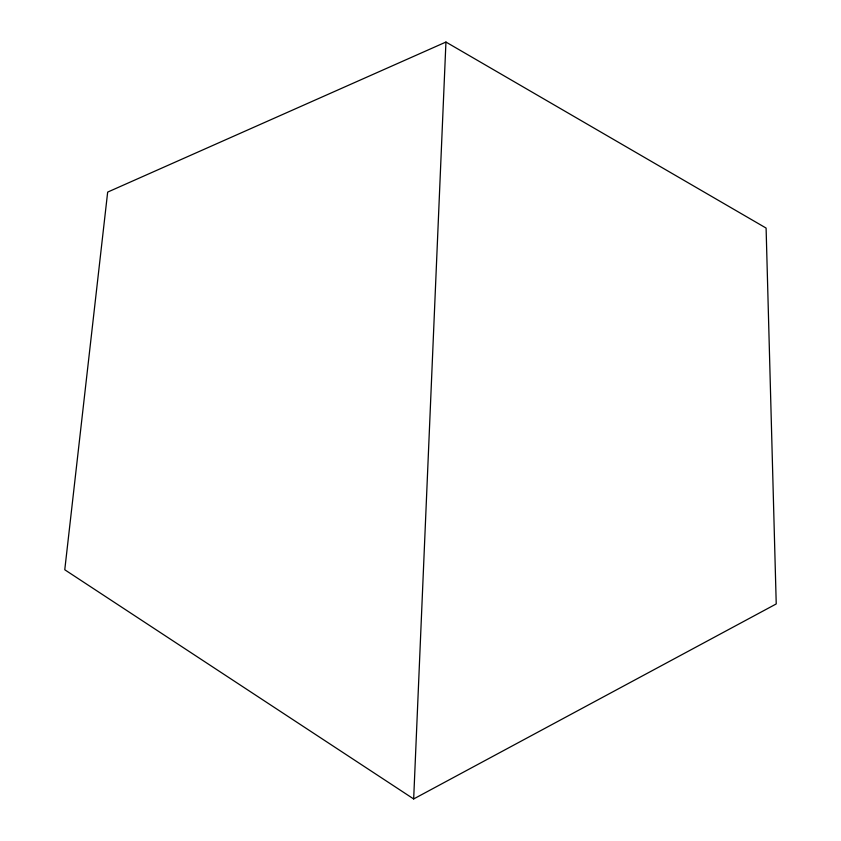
<?xml version="1.0" encoding="UTF-8"?>
<svg xmlns="http://www.w3.org/2000/svg" width="841" height="841" viewBox="0 0 841 841"><rect width="100%" height="100%" fill="white"/><g stroke="black" fill="none" stroke-linecap="round" stroke-linejoin="round"><path stroke-width="1.26" d="M413.667 798.95L445.94 42.05L107.669 192.095L64.768 569.767L413.667 798.95L776.232 603.943L766.098 228.069L445.94 42.05"/></g></svg>
